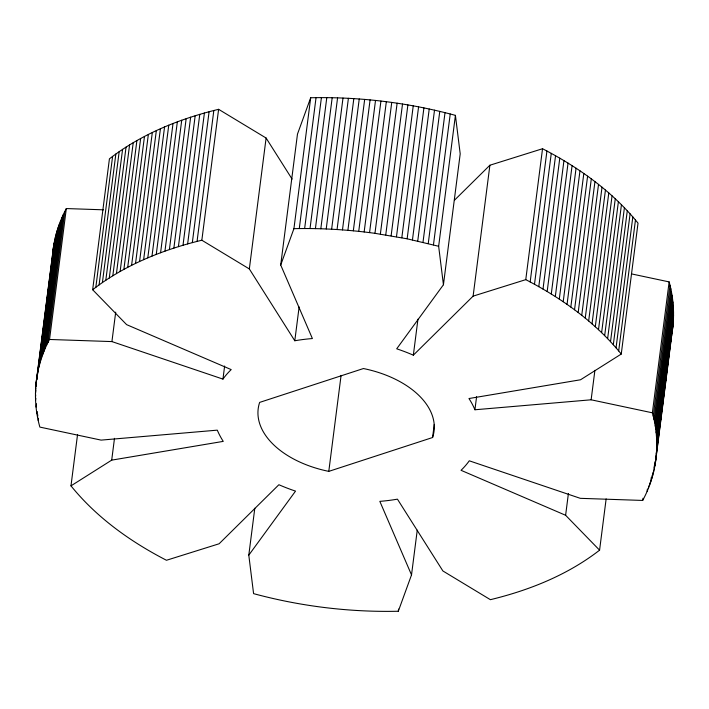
<?xml version="1.0" encoding="UTF-8"?>
<svg xmlns="http://www.w3.org/2000/svg" width="709" height="709" viewBox="0 0 709 709"><rect width="100%" height="100%" fill="white"/><g stroke="black" fill="none" stroke-linecap="round" stroke-linejoin="round"><path stroke-width="1.06" d="M417.247 530.181L411.521 574.91L398.307 611.247C349.555 612.337 300.651 606.363 253.583 593.637L248.797 555.147L295.529 491.107A133.833 80.915 7.3 0 1 278.885 484.726L219.108 543.776L166.464 560.27C130.456 541.676 96.601 517.561 70.98 485.86L111.703 460.132L223.255 441.379A133.833 80.915 7.3 0 1 217.308 430.15L101.103 440.112L39.864 427.093C31.613 398.059 35.06 365.977 49.541 339.469L66.318 208.561L103.523 209.82M411.521 574.91L379.838 501.36A133.833 80.915 7.3 0 0 397.439 499.154L442.895 570.967L490.389 599.681C529.401 590.251 567.661 574.919 599.575 550.175L565.614 515.275L461.036 470.306A133.833 80.915 7.3 0 0 469.278 460.806L580.308 498.33L642.682 500.439C657.163 473.931 660.62 441.849 652.369 412.815L669.136 281.907L631.533 273.913M671.848 333.824C674.897 316.604 673.754 298.746 669.136 281.907M52.475 256.25C53.565 239.598 58.457 223.264 66.318 208.561M35.973 383.879L53.556 246.431M35.698 387.167L54.106 243.178M35.53 390.464L35.804 388.284M36.088 386.095L36.505 382.825M36.93 379.554L37.205 377.374M37.621 374.095L37.905 371.915M37.985 370.851L54.753 239.943M35.45 393.77L35.867 390.499M38.72 367.634L55.488 236.717M35.468 397.084L35.742 394.895M39.553 364.426L56.321 233.518M40.475 361.236L57.252 230.328M35.574 400.399L35.858 398.219M41.494 358.063L58.271 227.155M42.611 354.917L59.379 224M36.079 407.063L36.505 403.784M43.816 351.779L60.584 220.871M45.11 348.668L61.878 217.76M36.965 413.737L37.249 411.548M46.493 345.584L63.269 214.667M37.55 417.069L37.825 414.889M47.973 342.518L64.749 211.601M38.224 420.41L38.508 418.23M49.541 339.469L111.925 341.587L222.954 379.102A133.833 80.915 7.3 0 1 231.196 369.602L126.619 324.642L92.657 289.742L109.425 158.825C141.339 134.081 179.599 118.749 218.611 109.319L266.105 138.033L292.081 179.067M92.657 289.742L95.83 287.313L112.598 156.397M70.98 485.86L77.547 434.582M95.83 287.313L99.083 284.921L115.851 154.013M99.083 284.921L102.406 282.572L119.174 151.664M102.406 282.572L105.801 280.268L122.577 149.36M105.801 280.268L109.275 278.008L126.051 147.091M109.275 278.008L112.82 275.783L129.596 144.875M112.82 275.783L116.436 273.612L133.212 142.695M116.436 273.612L120.122 271.476L136.899 140.568M111.925 341.587L115.7 312.128M120.122 271.476L123.88 269.393L140.648 138.477M123.88 269.393L127.7 267.355L144.476 136.438M127.7 267.355L131.59 265.361L148.358 134.444M131.59 265.361L135.543 263.411L152.32 132.503M111.703 460.132L114.495 438.322M135.543 263.411L139.567 261.515L156.334 130.598M139.567 261.515L143.643 259.662L160.42 128.746M143.643 259.662L147.791 257.863L164.559 126.946M147.791 257.863L151.992 256.109L168.76 125.192M151.992 256.109L156.255 254.407L173.023 123.49M156.255 254.407L160.58 252.75L177.347 121.842M160.58 252.75L164.949 251.154L181.726 120.238M164.949 251.154L169.389 249.603L186.157 118.687M169.389 249.603L173.873 248.106L190.641 117.189M173.873 248.106L178.411 246.661L195.179 115.744M178.411 246.661L183.002 245.261L199.77 114.353M183.002 245.261L187.637 243.923L204.405 113.015M187.637 243.923L192.325 242.638L209.093 111.73M192.325 242.638L197.058 241.406L213.834 110.498M652.369 412.815L591.129 399.796L474.915 409.767A133.833 80.915 7.3 0 0 468.968 398.529L580.529 379.776L621.252 354.057C595.631 322.356 561.776 298.232 525.768 279.647L473.116 296.132L413.347 355.182A133.833 80.915 7.3 0 0 396.703 348.81L443.435 284.761L460.203 153.853L455.417 115.363C408.349 102.637 359.445 96.663 310.693 97.753L297.479 134.09L280.711 265.006L312.394 338.548A133.833 80.915 7.3 0 0 294.793 340.763L249.338 268.941L201.843 240.227L218.611 109.319M222.954 379.102L224.629 366.012M249.338 268.941L266.105 138.033M248.797 555.147L254.806 508.238M280.711 265.006L293.925 228.661L310.693 97.753M293.925 228.661L299.278 228.564L316.046 97.656M299.278 228.564L304.64 228.528L321.416 97.62M294.793 340.763L299.127 306.944M304.64 228.528L310.028 228.546L326.796 97.638M310.028 228.546L315.416 228.626L332.184 97.718M315.416 228.626L320.814 228.768L337.581 97.86M320.814 228.768L326.22 228.963L342.996 98.055M326.22 228.963L331.635 229.22L348.403 98.303M331.635 229.22L337.059 229.53L353.826 98.622M337.059 229.53L342.474 229.902L359.241 98.985M342.474 229.902L347.897 230.328L364.665 99.42M347.897 230.328L353.321 230.815L370.089 99.898M353.321 230.815L358.736 231.356L375.513 100.448M434.254 424.434L432.579 437.524L328.79 471.37L341.091 375.371M358.736 231.356L364.151 231.958L380.928 101.05M364.151 231.958L369.566 232.614L386.334 101.706M443.435 284.761L438.649 246.271L407.143 238.809L374.964 233.332L391.74 102.424M380.361 234.103L397.129 103.195M385.749 234.936L402.517 104.019M391.12 235.822L407.888 104.905M396.473 236.762L413.241 105.845M401.817 237.754L418.585 106.846M407.143 238.809L423.911 107.901M412.452 239.917L429.22 109.009M417.734 241.078L434.511 110.17M422.998 242.301L439.775 111.384M413.347 355.182L417.956 319.183M428.245 243.568L445.013 112.651M433.456 244.889L450.233 113.981M438.649 246.271L455.417 115.363M398.307 611.247L398.582 609.066M473.116 296.132L489.892 165.224L542.536 148.73C578.544 167.324 612.399 191.439 638.02 223.14L621.252 354.057M474.915 409.767L476.599 396.668M525.768 279.647L542.536 148.73M530.164 281.934L546.931 151.026M534.497 284.274L551.274 153.357M538.787 286.649L555.555 155.741M543.005 289.068L559.782 158.16M547.171 291.523L563.939 160.615M551.274 294.022L568.042 163.114M555.315 296.557L572.083 165.649M559.295 299.127L576.062 168.219M563.203 301.742L579.971 170.825M567.049 304.383L583.817 173.475M570.825 307.068L587.601 176.16M574.538 309.78L591.306 178.872M578.181 312.536L594.948 181.619M581.743 315.31L598.52 184.402M585.244 318.128L602.012 187.211M588.665 320.973L605.442 190.056M565.614 515.275L568.414 493.455M592.024 323.845L608.792 192.937M595.294 326.752L612.062 195.835M598.493 329.685L615.27 198.768M591.129 399.796L594.904 370.346M601.622 332.645L618.39 201.728M604.662 335.632L621.438 204.715M607.631 338.645L624.399 207.728M610.52 341.676L627.288 210.768M613.32 344.742L630.097 213.826M616.05 347.818L632.818 216.91M618.691 350.928L635.459 220.012M599.575 550.175L606.142 498.897M653.237 416.156L670.005 285.248M642.682 500.439L642.966 498.259M654.008 419.498L670.776 288.59M654.682 422.839L671.45 291.931M655.267 426.18L672.035 295.263M647.122 491.24L647.397 489.059M655.754 429.521L672.522 298.604M648.416 488.129L648.7 485.949M656.144 432.853L672.921 301.937M649.621 485L649.896 482.82M656.445 436.186L673.213 305.269M650.729 481.845L651.287 477.485M656.649 439.509L673.426 308.601M651.748 478.672L652.174 475.402M656.764 442.833L673.532 311.916M652.679 475.482L653.095 472.212M653.512 472.283L653.787 470.102M654.07 467.913L654.345 465.733M656.782 446.147L673.55 315.23M656.702 449.453L673.47 318.536M654.247 469.057L655.222 461.426M655.506 459.237L655.781 457.057M656.206 453.787L656.481 451.606M656.906 448.327L657.181 446.147M657.597 442.877L658.023 439.607M658.298 437.418L658.581 435.237M658.998 431.967L659.281 429.787M659.698 426.517L660.114 423.238M660.398 421.057L660.815 417.787M661.098 415.607L661.515 412.328M661.789 410.148L662.215 406.877M662.49 404.697L662.915 401.418M663.332 398.148L663.606 395.968M664.032 392.697L664.306 390.508M664.732 387.238L665.007 385.058M665.423 381.788L665.848 378.509M666.123 376.328L666.407 374.148M666.823 370.878L667.107 368.689M667.524 365.419L667.94 362.148M668.224 359.968L668.64 356.689M668.924 354.509L669.34 351.239M669.624 349.058L669.899 346.878M670.315 343.599L670.741 340.329M654.894 465.822L673.302 321.833M655.444 462.569L673.027 325.121M671.015 338.149L671.662 334.914M454.496 200.186L489.892 165.224M197.058 241.406L201.843 240.227M369.566 232.614L374.964 233.332M328.79 471.37A88.634 53.592 7.3 0 1 259.654 402.393L363.433 368.538A88.634 53.592 7.3 0 1 432.579 437.524"/></g></svg>
